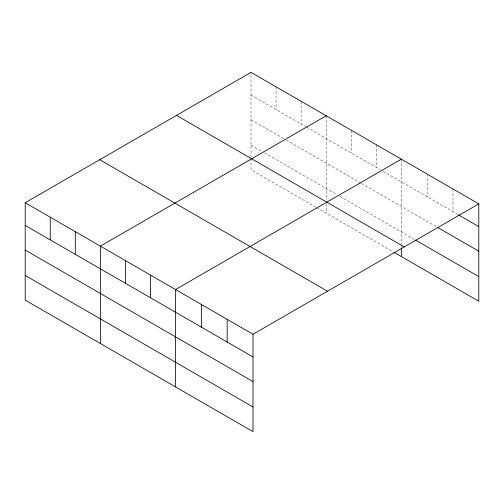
<?xml version="1.0" encoding="UTF-8"?>
<svg xmlns="http://www.w3.org/2000/svg" width="504" height="504" viewBox="0 0 504 504"><rect width="100%" height="100%" fill="white"/><g stroke="black" fill="none" stroke-linecap="round" stroke-linejoin="round"><path stroke-width="0.38" stroke-dasharray="2.52 1.89" d="M251.005 157.424L251.005 72.368M251.005 95.054L305.859 126.725M306.539 127.115L380.356 169.735M383.065 171.297L457.739 214.408M251.005 119.7L285.541 139.639M286.222 140.03L360.713 183.04M361.393 183.431L436.678 226.901M251.005 145.095L261.841 151.351M264.55 152.92L337.012 194.752M339.721 196.321L414.256 239.35M316.021 207.283L251.005 169.747L251.005 158.193M316.695 207.673L393.221 251.855M452.983 188.981L452.983 211.661M427.165 174.075L427.165 196.762M401.348 159.169L401.348 244.226M401.348 244.994L401.348 247.306M376.293 144.705L376.293 167.385M351.231 130.24L351.231 152.92M326.176 115.769L326.176 200.05M326.176 203.906L326.176 213.148M301.121 101.304L301.121 123.984M276.06 86.839L276.06 109.519"/><path stroke-width="0.76" d="M252.995 381.585L252.995 334.253L25.2 202.734L25.2 300.113L252.995 431.632L252.995 381.585L25.2 250.066M393.901 252.246L478.8 301.266L478.8 203.887L251.005 72.368L25.2 202.734M326.176 115.769L100.372 246.135L100.372 343.514M401.348 159.169L175.543 289.535L175.543 386.914M252.995 334.253L478.8 203.887M458.419 214.805L478.8 226.567M438.039 227.682L478.8 251.219M415.617 240.137L478.8 276.614M176.488 115.391L404.284 246.91M99.716 159.718L327.512 291.23M25.2 225.42L252.995 356.939M25.2 275.468L252.995 406.98M401.348 248.075L401.348 256.549M227.178 319.347L227.178 342.033M201.361 304.441L201.361 327.127M150.488 275.071L150.488 297.751M125.433 260.606L125.433 283.286M75.317 231.67L75.317 254.35M50.255 217.205L50.255 239.885"/></g></svg>
